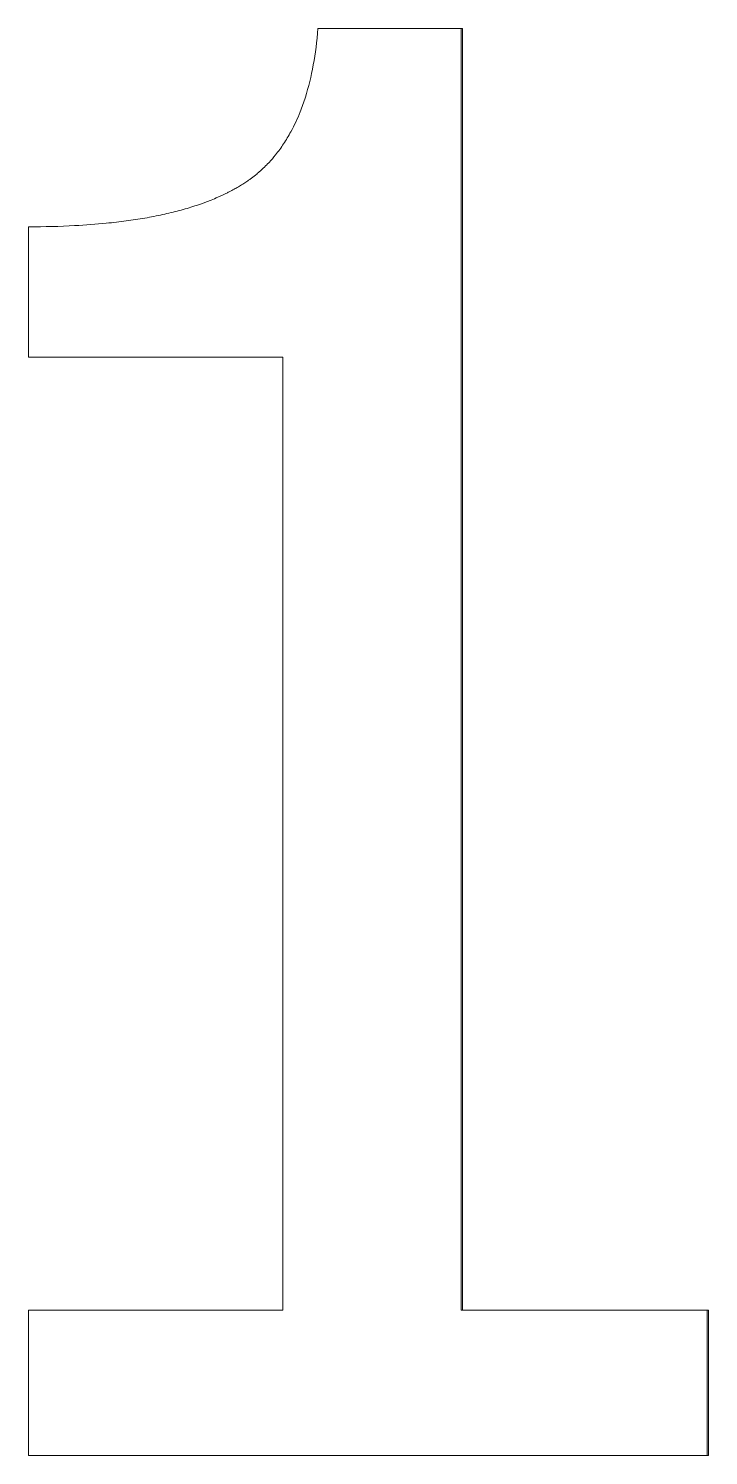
# Model space of a CAD drawing. Header units: millimetres. Extents: x 0 to 8410, y 0 to 5940.
# Drawn here: x 481.333 to 482.528, y 4859.2 to 4861.708 of the extents above; entities that cross this region are included whole.
import ezdxf

# ---------------------------------------------------------------- set-up
doc = ezdxf.new("R2010")
doc.units = ezdxf.units.MM
doc.header["$LTSCALE"] = 10
doc.layers.add('가시적인 것(ISO)', color=3, linetype='Continuous', lineweight=5, true_color=0x00ff00)

msp = doc.modelspace()

# ---------------------------------------------------------------- linework, layer by layer
at = {"layer": '가시적인 것(ISO)'}
for p, q in [((482.0956, 4861.7079), (481.8414, 4861.7079)), ((482.0956, 4861.7079), (482.0956, 4859.4551)), ((481.3325, 4861.1305), (481.3325, 4861.3595)), ((481.3325, 4861.1305), (481.7797, 4861.1305)), ((481.7797, 4859.4551), (481.7797, 4861.1305)), ((481.7797, 4859.4551), (481.3325, 4859.4551)), ((481.3325, 4859.1998), (481.3325, 4859.4551)), ((482.0935, 4859.4551), (482.0956, 4859.4551)), ((482.5282, 4859.4551), (482.0956, 4859.4551)), ((482.5282, 4859.4551), (482.5282, 4859.1998)), ((481.3325, 4859.1998), (482.5282, 4859.1998))]:
    msp.add_line(p, q, dxfattribs=at)
for points, knots in [([(481.3325, 4861.3595), (481.3608, 4861.3595), (481.3878, 4861.3601), (481.4135, 4861.3615), (481.4328, 4861.3625), (481.4514, 4861.3639), (481.4693, 4861.3657), (481.4753, 4861.3663), (481.4812, 4861.3669), (481.487, 4861.3676), (481.4986, 4861.3689), (481.5099, 4861.3704), (481.5209, 4861.3721), (481.5264, 4861.373), (481.5318, 4861.3739), (481.5371, 4861.3748), (481.5478, 4861.3766), (481.5582, 4861.3787), (481.5683, 4861.3809), (481.5733, 4861.382), (481.5782, 4861.3831), (481.5831, 4861.3843), (481.5929, 4861.3867), (481.6023, 4861.3892), (481.6114, 4861.3919), (481.616, 4861.3932), (481.6205, 4861.3946), (481.6249, 4861.3961), (481.6315, 4861.3982), (481.6379, 4861.4005), (481.6442, 4861.4028), (481.6463, 4861.4036), (481.6483, 4861.4044), (481.6504, 4861.4052), (481.6545, 4861.4068), (481.6585, 4861.4084), (481.6625, 4861.4101), (481.6644, 4861.411), (481.6664, 4861.4118), (481.6683, 4861.4127), (481.6712, 4861.414), (481.6741, 4861.4153), (481.6769, 4861.4166), (481.6778, 4861.4171), (481.6787, 4861.4175), (481.6797, 4861.418), (481.6815, 4861.4189), (481.6834, 4861.4198), (481.6852, 4861.4208), (481.6861, 4861.4212), (481.687, 4861.4217), (481.6879, 4861.4222), (481.6892, 4861.4229), (481.6906, 4861.4236), (481.6919, 4861.4243), (481.6932, 4861.425), (481.6945, 4861.4257), (481.6958, 4861.4265), (481.6971, 4861.4272), (481.6984, 4861.4279), (481.6997, 4861.4287), (481.701, 4861.4294), (481.7023, 4861.4301), (481.7035, 4861.4309), (481.7048, 4861.4316), (481.706, 4861.4324), (481.7073, 4861.4332), (481.7085, 4861.4339), (481.7097, 4861.4347), (481.711, 4861.4355), (481.7122, 4861.4363), (481.7134, 4861.4371), (481.7146, 4861.4379), (481.7158, 4861.4387), (481.717, 4861.4395), (481.7182, 4861.4404), (481.7198, 4861.4415), (481.7214, 4861.4426), (481.7229, 4861.4437), (481.7237, 4861.4443), (481.7245, 4861.4449), (481.7252, 4861.4455), (481.7268, 4861.4466), (481.7283, 4861.4478), (481.7298, 4861.449), (481.7306, 4861.4496), (481.7313, 4861.4502), (481.7321, 4861.4508), (481.7343, 4861.4527), (481.7365, 4861.4545), (481.7387, 4861.4564), (481.7401, 4861.4577), (481.7416, 4861.459), (481.743, 4861.4603), (481.7458, 4861.4629), (481.7486, 4861.4656), (481.7513, 4861.4684), (481.7527, 4861.4698), (481.754, 4861.4712), (481.7554, 4861.4726), (481.7594, 4861.4769), (481.7632, 4861.4814), (481.7669, 4861.486), (481.7694, 4861.4891), (481.7718, 4861.4922), (481.7742, 4861.4954), (481.7789, 4861.5019), (481.7834, 4861.5086), (481.7876, 4861.5157), (481.7898, 4861.5192), (481.7918, 4861.5228), (481.7938, 4861.5265), (481.7998, 4861.5375), (481.8053, 4861.5492), (481.8102, 4861.5616), (481.8135, 4861.5699), (481.8165, 4861.5784), (481.8193, 4861.5873), (481.8249, 4861.605), (481.8296, 4861.6239), (481.8332, 4861.644), (481.8369, 4861.6641), (481.8397, 4861.6854), (481.8414, 4861.7079)], [0, 0, 0, 0, 0.166667, 0.166667, 0.166667, 0.291667, 0.291667, 0.291667, 0.333333, 0.333333, 0.333333, 0.416667, 0.416667, 0.416667, 0.458333, 0.458333, 0.458333, 0.541667, 0.541667, 0.541667, 0.583333, 0.583333, 0.583333, 0.666667, 0.666667, 0.666667, 0.708333, 0.708333, 0.708333, 0.770833, 0.770833, 0.770833, 0.791667, 0.791667, 0.791667, 0.833333, 0.833333, 0.833333, 0.854167, 0.854167, 0.854167, 0.885417, 0.885417, 0.885417, 0.895833, 0.895833, 0.895833, 0.916667, 0.916667, 0.916667, 0.927083, 0.927083, 0.927083, 0.942708, 0.942708, 0.942708, 0.958333, 0.958333, 0.958333, 0.973958, 0.973958, 0.973958, 0.989583, 0.989583, 0.989583, 1.005208, 1.005208, 1.005208, 1.020833, 1.020833, 1.020833, 1.036458, 1.036458, 1.036458, 1.052083, 1.052083, 1.052083, 1.072917, 1.072917, 1.072917, 1.083333, 1.083333, 1.083333, 1.104167, 1.104167, 1.104167, 1.114583, 1.114583, 1.114583, 1.145833, 1.145833, 1.145833, 1.166667, 1.166667, 1.166667, 1.208333, 1.208333, 1.208333, 1.229167, 1.229167, 1.229167, 1.291667, 1.291667, 1.291667, 1.333333, 1.333333, 1.333333, 1.416667, 1.416667, 1.416667, 1.458333, 1.458333, 1.458333, 1.583333, 1.583333, 1.583333, 1.666667, 1.666667, 1.666667, 1.833333, 1.833333, 1.833333, 2, 2, 2, 2]), ([(482.5258, 4859.4551), (482.5258, 4859.448), (482.5258, 4859.4409), (482.5258, 4859.4338), (482.5258, 4859.4267), (482.5258, 4859.4196), (482.5258, 4859.4126), (482.5258, 4859.409), (482.5258, 4859.4055), (482.5258, 4859.4019), (482.5258, 4859.3948), (482.5258, 4859.3877), (482.5258, 4859.3806), (482.5258, 4859.3771), (482.5258, 4859.3736), (482.5258, 4859.37), (482.5258, 4859.3629), (482.5258, 4859.3558), (482.5258, 4859.3487), (482.5258, 4859.3452), (482.5258, 4859.3416), (482.5258, 4859.3381), (482.5258, 4859.331), (482.5258, 4859.3239), (482.5258, 4859.3168), (482.5258, 4859.3133), (482.5258, 4859.3097), (482.5258, 4859.3062), (482.5258, 4859.2956), (482.5258, 4859.2849), (482.5258, 4859.2743), (482.5258, 4859.2495), (482.5258, 4859.2246), (482.5258, 4859.1998)], [0, 0, 0, 0, 0.00212723, 0.00212723, 0.00212723, 0.00425446, 0.00425446, 0.00425446, 0.00531807, 0.00531807, 0.00531807, 0.0074453, 0.0074453, 0.0074453, 0.00850891, 0.00850891, 0.00850891, 0.01063614, 0.01063614, 0.01063614, 0.01169976, 0.01169976, 0.01169976, 0.01382699, 0.01382699, 0.01382699, 0.0148906, 0.0148906, 0.0148906, 0.01808144, 0.01808144, 0.01808144, 0.02552674, 0.02552674, 0.02552674, 0.02552674])]:
    msp.add_open_spline(points, degree=3, knots=knots, dxfattribs=at)
msp.add_open_spline([(482.0935, 4861.7079), (482.0935, 4860.957), (482.0935, 4860.206), (482.0935, 4859.4551)], degree=3, dxfattribs=at)

doc.saveas('drawing.dxf')
